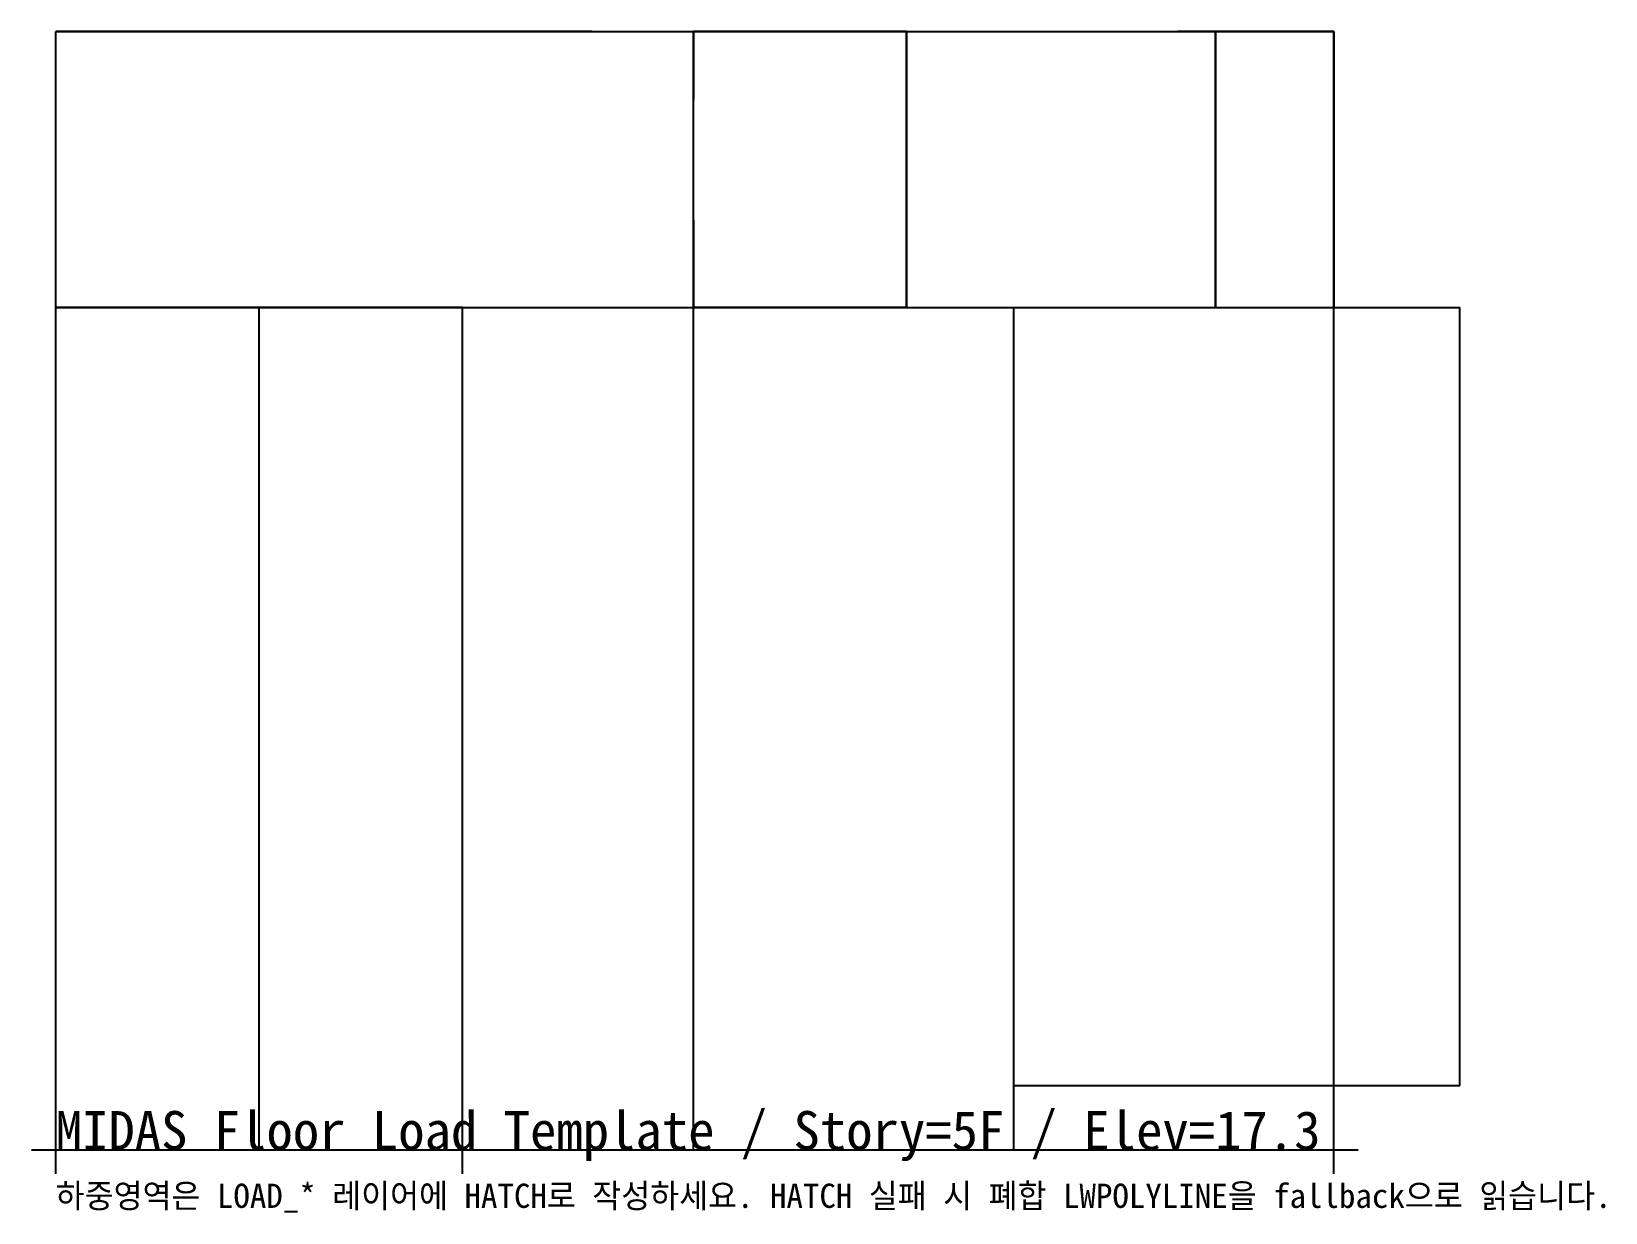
# Model space of a CAD drawing. Header units: metres. Extents: x -0.2 to 16, y -0.6 to 11.6.
import ezdxf

# ---------------------------------------------------------------- set-up
doc = ezdxf.new("R2010")
doc.units = ezdxf.units.M
for name, color, linetype in [('CENTERLINE_BEAM', 7, 'Continuous'), ('CENTERLINE_COLUMN', 2, 'Continuous'), ('CENTERLINE_WALL', 3, 'Continuous'), ('FLOAD_GUIDE', 6, 'Continuous')]:
    doc.layers.add(name, color=color, linetype=linetype)

msp = doc.modelspace()

# ---------------------------------------------------------------- linework, layer by layer
at = {"layer": 'CENTERLINE_BEAM'}
for p, q in [((0, 8.7), (0, 11.55)), ((5.535, 11.55), (6.585, 11.55)), ((8.785, 11.55), (11.585, 11.55)), ((8.785, 8.7), (8.785, 11.55)), ((11.585, 11.55), (11.975, 11.55)), ((11.975, 11.55), (13.2, 11.55)), ((13.2, 8.7), (13.2, 11.55)), ((6.585, 9.6), (6.585, 10.85)), ((0, 0), (0, 8.7)), ((0, 8.7), (2.1, 8.7)), ((2.1, 0), (2.1, 8.7)), ((2.1, 8.7), (2.55, 8.7)), ((2.55, 8.7), (4.2, 8.7)), ((4.2, 8.7), (6.585, 8.7)), ((4.2, 0), (4.2, 8.7)), ((6.585, 8.7), (7.2, 8.7)), ((6.585, 0), (6.585, 8.7)), ((7.2, 8.7), (8.785, 8.7)), ((8.785, 8.7), (9.8925, 8.7)), ((9.8925, 8.7), (11.975, 8.7)), ((9.8925, 0.665), (9.8925, 8.7)), ((11.975, 8.7), (13.2, 8.7)), ((13.2, 8.7), (14.5, 8.7)), ((13.2, 0.665), (13.2, 8.7)), ((14.5, 0.665), (14.5, 8.7)), ((9.8925, 0), (9.8925, 0.665)), ((9.8925, 0.665), (13.2, 0.665)), ((13.2, 0), (13.2, 0.665)), ((13.2, 0.665), (14.5, 0.665)), ((0, 0), (2.1, 0)), ((2.1, 0), (4.2, 0)), ((4.2, 0), (6.585, 0)), ((6.585, 0), (9.8925, 0)), ((9.8925, 0), (13.2, 0))]:
    msp.add_line(p, q, dxfattribs=at)
at = {"layer": 'CENTERLINE_COLUMN'}
for p, q in [((0, -0.25), (0, 0.25)), ((0, -0.25), (0, 0.25)), ((4.2, -0.25), (4.2, 0.25)), ((4.2, -0.25), (4.2, 0.25)), ((13.2, -0.25), (13.2, 0.25)), ((13.2, -0.25), (13.2, 0.25)), ((-0.25, 0), (0.25, 0)), ((-0.25, 0), (0.25, 0)), ((3.95, 0), (4.45, 0)), ((3.95, 0), (4.45, 0)), ((12.95, 0), (13.45, 0)), ((12.95, 0), (13.45, 0))]:
    msp.add_line(p, q, dxfattribs=at)
at = {"layer": 'CENTERLINE_WALL'}
for p, q in [((0, 11.55), (1.22, 11.55)), ((1.22, 11.55), (0, 11.55)), ((4.2, 11.55), (1.22, 11.55)), ((1.22, 11.55), (4.2, 11.55)), ((5.535, 11.55), (4.2, 11.55)), ((4.2, 11.55), (5.535, 11.55)), ((6.585, 11.55), (6.585, 10.85)), ((8.785, 11.55), (6.585, 11.55)), ((6.585, 10.85), (6.585, 11.55)), ((6.585, 11.55), (8.785, 11.55)), ((8.785, 11.55), (8.785, 8.7)), ((8.785, 8.7), (8.785, 11.55)), ((11.975, 11.55), (11.585, 11.55)), ((11.585, 11.55), (11.975, 11.55)), ((13.2, 11.55), (11.975, 11.55)), ((11.975, 11.55), (13.2, 11.55)), ((11.975, 11.55), (11.975, 8.7)), ((11.975, 8.7), (11.975, 11.55)), ((13.2, 11.55), (13.2, 8.7)), ((13.2, 8.7), (13.2, 11.55)), ((6.585, 9.6), (6.585, 8.7)), ((6.585, 8.7), (6.585, 9.6)), ((2.1, 8.7), (0, 8.7)), ((0, 8.7), (2.1, 8.7)), ((2.55, 8.7), (2.1, 8.7)), ((2.1, 8.7), (2.55, 8.7)), ((4.2, 8.7), (2.55, 8.7)), ((2.55, 8.7), (4.2, 8.7)), ((7.2, 8.7), (6.585, 8.7)), ((6.585, 8.7), (7.2, 8.7)), ((8.785, 8.7), (7.2, 8.7)), ((7.2, 8.7), (8.785, 8.7))]:
    msp.add_line(p, q, dxfattribs=at)

# ---------------------------------------------------------------- texts
at = {"layer": 'FLOAD_GUIDE'}
for s, height, p in [('MIDAS Floor Load Template / Story=5F / Elev=17.3', 0.4, (0, 0)), ('하중영역은 LOAD_* 레이어에 HATCH로 작성하세요. HATCH 실패 시 폐합 LWPOLYLINE을 fallback으로 읽습니다.', 0.25, (0, -0.6))]:
    msp.add_text(s, height=height, dxfattribs=at).set_placement(p)

doc.saveas('drawing.dxf')
